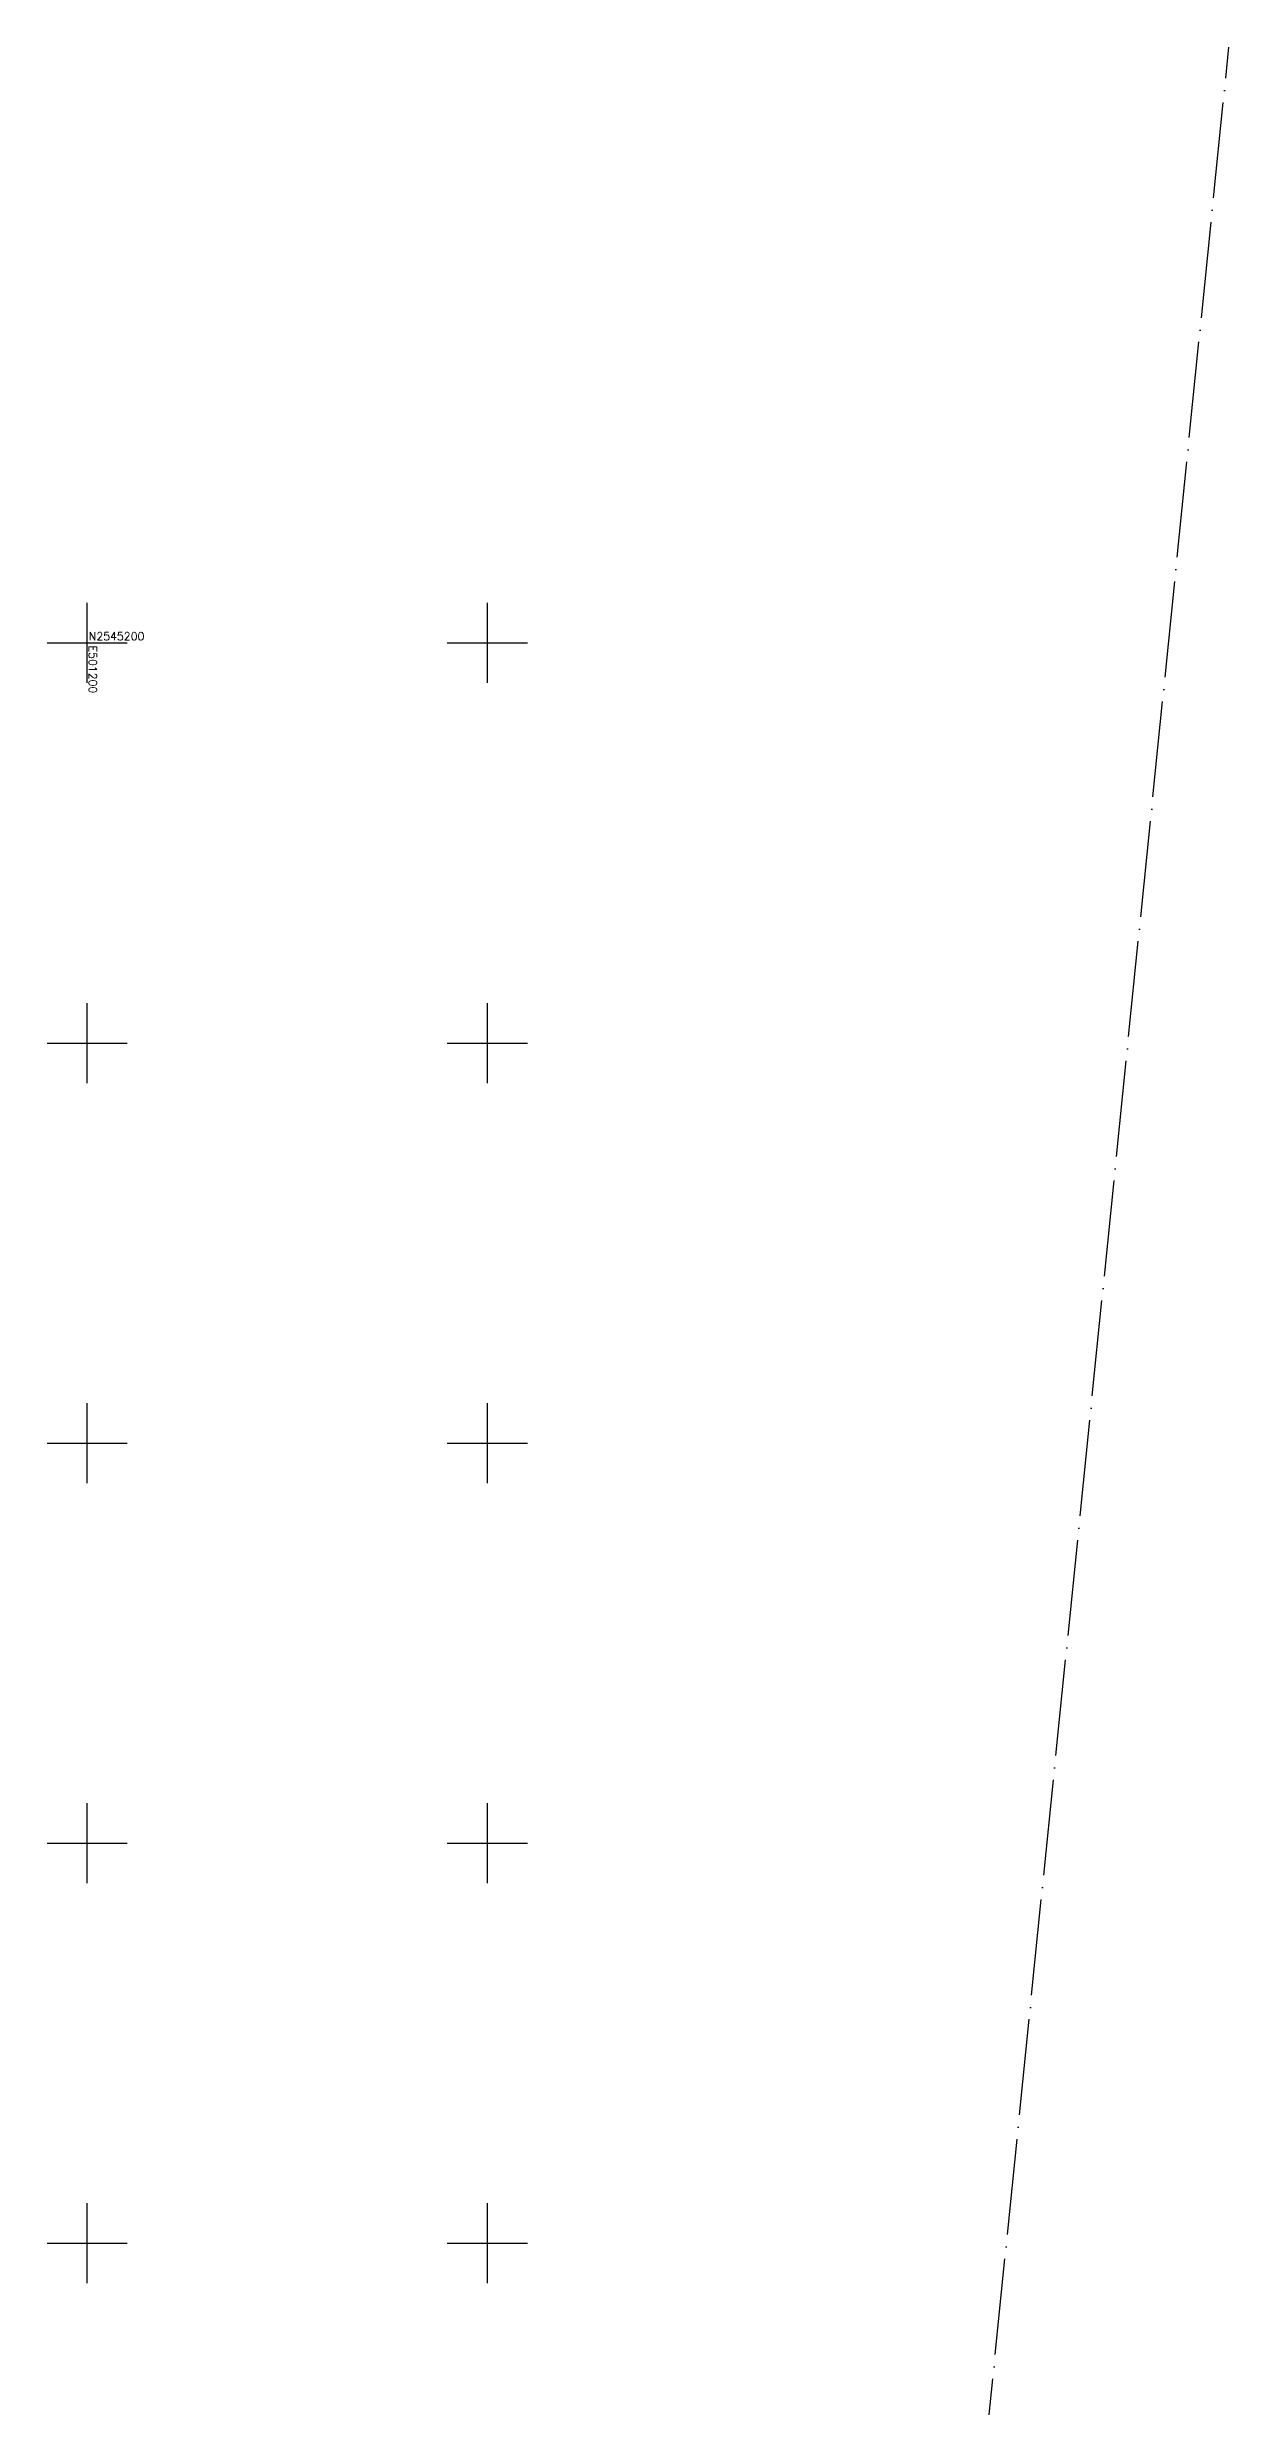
# Model space of a CAD drawing. Header units: inches. Extents: x 499362 to 502582, y 2541888 to 2545349.
# Drawn here: x 501190 to 501485, y 2544759 to 2545349 of the extents above; entities that cross this region are included whole.
import ezdxf

# ---------------------------------------------------------------- set-up
doc = ezdxf.new("R2010")
doc.units = ezdxf.units.IN
doc.linetypes.add('ACAD_ISO04W100', pattern=[30, 24, -3, 0, -3])
doc.layers.add('0-段落划分', color=2, linetype='Continuous')
doc.layers.add('坐标网', color=2, linetype='Continuous')
doc.styles.add('GTF_XW', font='simplex1.shx', dxfattribs={"width": 0.7, "bigfont": 'hztxt.shx'})

# ---------------------------------------------------------------- blocks, each defined once
blk = doc.blocks.new('A$C3A006F90')
at = {"layer": '0-段落划分', "color": 6, "linetype": 'ACAD_ISO04W100'}
blk.add_line((501375.41, 2544263.1), (501485.31, 2545348.91), dxfattribs=at)

msp = doc.modelspace()

# ---------------------------------------------------------------- linework, layer by layer
at = {"layer": '坐标网'}
for p, q in [((501200, 2545190), (501200, 2545210)), ((501300, 2545190), (501300, 2545210)), ((501190, 2545200), (501210, 2545200)), ((501290, 2545200), (501310, 2545200)), ((501200, 2545090), (501200, 2545110)), ((501300, 2545090), (501300, 2545110)), ((501190, 2545100), (501210, 2545100)), ((501290, 2545100), (501310, 2545100)), ((501200, 2544990), (501200, 2545010)), ((501300, 2544990), (501300, 2545010)), ((501190, 2545000), (501210, 2545000)), ((501290, 2545000), (501310, 2545000)), ((501200, 2544890), (501200, 2544910)), ((501300, 2544890), (501300, 2544910)), ((501190, 2544900), (501210, 2544900)), ((501290, 2544900), (501310, 2544900)), ((501200, 2544790), (501200, 2544810)), ((501300, 2544790), (501300, 2544810)), ((501190, 2544800), (501210, 2544800)), ((501290, 2544800), (501310, 2544800))]:
    msp.add_line(p, q, dxfattribs=at)

# ---------------------------------------------------------------- block references
at = {"layer": '0-段落划分'}
msp.add_blockref('A$C3A006F90', (0, 0), dxfattribs=at)

# ---------------------------------------------------------------- texts
at = {"layer": '坐标网', "style": 'GTF_XW'}
msp.add_text('E501200', height=2, rotation=270, dxfattribs=at).set_placement((501200.4, 2545199.33))
msp.add_text('N2545200', height=2, dxfattribs=at).set_placement((501200.4, 2545200.67))

doc.saveas('drawing.dxf')
